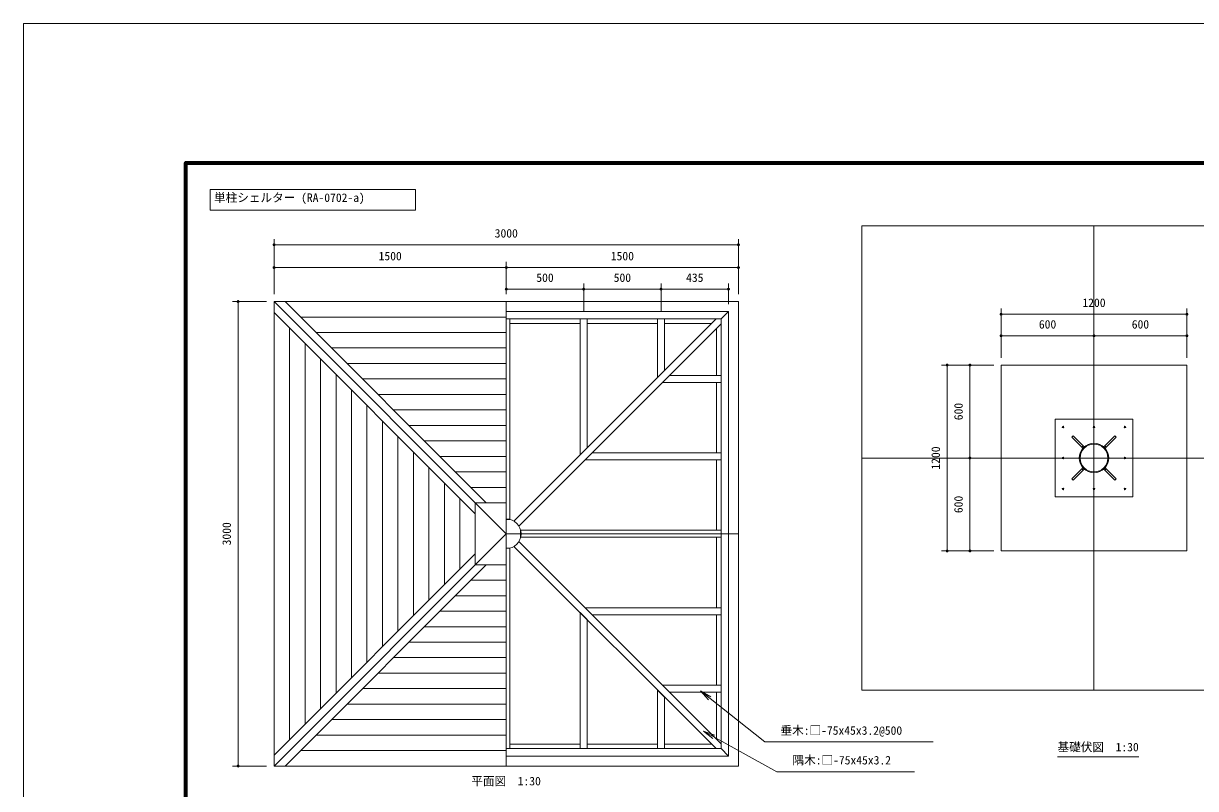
# Model space of a CAD drawing. Units: millimetres at full size, sheet at 1:30. Extents: x -600 to 13200, y -450 to 9360.
# Drawn here: x -600 to 6972, y 4419 to 9360 of the extents above; entities that cross this region are included whole.
import ezdxf
from ezdxf.enums import TextEntityAlignment as Align

# ---------------------------------------------------------------- set-up
doc = ezdxf.new("R2010")
doc.units = ezdxf.units.MM
doc.header["$LTSCALE"] = 30
for name, color, linetype, lineweight in [('D-STR', 1, 'Continuous', 13), ('D-STR-DIM', 7, 'Continuous', 13), ('D-STR-HTXT', 7, 'Continuous', 13), ('D-STR-TXT', 7, 'Continuous', 13), ('D-TTL', 7, 'Continuous', 70), ('D-TTL-FRAM', 7, 'Continuous', 13), ('V-nasSTD', 5, 'Continuous', 13)]:
    doc.layers.add(name, color=color, linetype=linetype, lineweight=lineweight)
doc.styles.add('ＭＳ ゴシック', font='')
doc.styles.get('ＭＳ ゴシック').set_extended_font_data('MS Gothic')

# ---------------------------------------------------------------- blocks, each defined once
blk = doc.blocks.new('filled_dot')
at = {"color": 0, "linetype": 'Continuous', "lineweight": -2, "const_width": 1.25}
blk.add_lwpolyline([(-0.625, 0, 1), (0.625, 0, 1)], format="xyb", close=True, dxfattribs=at)
blk = doc.blocks.new('open_arrow')
at = {"color": 0, "linetype": 'Continuous', "lineweight": -2}
blk.add_lwpolyline([(7.5, 1.25), (0, 0), (7.5, -1.25)], dxfattribs=at)

msp = doc.modelspace()

# ---------------------------------------------------------------- linework, layer by layer
at = {"layer": 'D-STR'}
for p, q in [((6316.04, 5053.52), (6316.04, 8053.52)), ((1019.25, 7564.06), (2519.25, 6064.06)), ((1089.96, 7564.06), (2389.96, 6264.06)), ((2519.25, 4564.06), (2519.25, 7564.06)), ((3954.6, 7499.41), (2519.25, 7499.41)), ((3954.6, 7499.41), (3906.7, 7451.52)), ((3954.6, 4628.72), (3954.6, 7499.41)), ((1019.25, 7493.35), (2319.25, 6193.35)), ((2519.25, 7464.06), (1189.96, 7464.06)), ((3906.7, 7451.52), (2519.25, 7451.52)), ((2541.75, 7422.79), (2996.75, 7422.79)), ((3874.88, 7451.52), (2568.86, 6145.49)), ((3041.75, 7422.79), (3496.75, 7422.79)), ((3541.75, 7422.79), (3846.15, 7422.79)), ((3906.7, 4676.61), (3906.7, 7451.52)), ((1119.25, 4734.78), (1119.25, 7393.35)), ((1289.96, 7364.06), (2519.25, 7364.06)), ((3906.7, 7419.7), (2600.68, 6113.67)), ((3877.97, 7086.56), (3877.97, 7390.97)), ((1219.25, 4834.78), (1219.25, 7293.35)), ((2519.25, 7264.06), (1389.96, 7264.06)), ((1319.25, 4934.78), (1319.25, 7193.35)), ((1489.96, 7164.06), (2519.25, 7164.06)), ((1419.25, 5034.78), (1419.25, 7093.35)), ((2519.25, 7064.06), (1589.96, 7064.06)), ((1519.25, 5134.78), (1519.25, 6993.35)), ((3877.97, 6586.56), (3877.97, 7041.56)), ((1619.25, 5234.78), (1619.25, 6893.35)), ((1689.96, 6964.06), (2519.25, 6964.06)), ((2519.25, 6864.06), (1789.96, 6864.06)), ((1719.25, 5334.78), (1719.25, 6793.35)), ((1889.96, 6764.06), (2519.25, 6764.06)), ((1819.25, 5434.78), (1819.25, 6693.35)), ((2519.25, 6664.06), (1989.96, 6664.06)), ((1919.25, 5534.78), (1919.25, 6593.35)), ((6237.31, 6623.77), (6245.79, 6632.26)), ((6386.29, 6632.26), (6394.78, 6623.77)), ((2089.96, 6564.06), (2519.25, 6564.06)), ((3877.97, 6086.56), (3877.97, 6541.56)), ((4816.04, 6553.52), (7816.04, 6553.52)), ((2019.25, 5634.78), (2019.25, 6493.35)), ((2519.25, 6464.06), (2189.96, 6464.06)), ((6245.79, 6474.79), (6237.31, 6483.27)), ((6394.78, 6483.27), (6386.29, 6474.79)), ((2119.25, 5734.78), (2119.25, 6393.35)), ((2289.96, 6364.06), (2519.25, 6364.06)), ((2219.25, 5834.78), (2219.25, 6293.35)), ((2519.25, 6134.78), (2519.25, 5993.35)), ((2519.25, 6064.06), (1019.25, 4564.06)), ((2519.25, 6064.06), (2572.28, 6064.06)), ((2519.25, 6064.06), (4019.25, 6064.06)), ((3874.88, 4676.61), (2568.86, 5982.64)), ((3906.7, 4708.43), (2600.68, 6014.46)), ((3877.97, 6041.56), (3877.97, 5586.56)), ((2319.25, 5934.78), (1019.25, 4634.78)), ((2389.96, 5864.06), (1089.96, 4564.06)), ((2289.96, 5764.06), (2519.25, 5764.06)), ((2519.25, 5664.06), (2189.96, 5664.06)), ((2089.96, 5564.06), (2519.25, 5564.06)), ((3877.97, 5541.56), (3877.97, 5086.56)), ((2519.25, 5464.06), (1989.96, 5464.06)), ((1889.96, 5364.06), (2519.25, 5364.06)), ((2519.25, 5264.06), (1789.96, 5264.06)), ((1689.96, 5164.06), (2519.25, 5164.06)), ((2519.25, 5064.06), (1589.96, 5064.06)), ((3877.97, 5041.56), (3877.97, 4737.16)), ((1489.96, 4964.06), (2519.25, 4964.06)), ((2519.25, 4864.06), (1389.96, 4864.06)), ((1289.96, 4764.06), (2519.25, 4764.06)), ((2541.75, 4705.34), (2996.75, 4705.34)), ((3041.75, 4705.34), (3496.75, 4705.34)), ((3541.75, 4705.34), (3846.15, 4705.34)), ((2519.25, 4664.06), (1189.96, 4664.06)), ((3906.7, 4676.61), (2519.25, 4676.61)), ((3954.6, 4628.72), (2519.25, 4628.72)), ((3954.6, 4628.72), (3906.7, 4676.61))]:
    msp.add_line(p, q, dxfattribs=at)
for points in [[(6316.04, 8053.52), (4816.04, 8053.52), (4816.04, 5053.52), (6316.04, 5053.52)], [(6316.04, 8053.52), (7816.04, 8053.52), (7816.04, 5053.52), (6316.04, 5053.52)], [(2519.25, 7564.06), (1019.25, 7564.06), (1019.25, 4564.06), (2519.25, 4564.06)], [(2519.25, 7564.06), (4019.25, 7564.06), (4019.25, 4564.06), (2519.25, 4564.06)], [(2519.25, 6156.72), (2541.75, 6156.72), (2541.75, 7451.52), (2519.25, 7451.52)], [(2519.25, 5864.06), (2319.25, 5864.06), (2319.25, 6264.06), (2519.25, 6264.06)], [(2519.25, 5971.41), (2541.75, 5971.41), (2541.75, 4676.61), (2519.25, 4676.61)]]:
    msp.add_lwpolyline(points, dxfattribs=at)
for points in [[(3041.75, 6618.38), (3041.75, 7451.52), (2996.75, 7451.52), (2996.75, 6573.38)], [(3541.75, 7118.38), (3541.75, 7451.52), (3496.75, 7451.52), (3496.75, 7073.38)], [(5716.04, 7153.52), (6916.04, 7153.52), (6916.04, 5953.52), (5716.04, 5953.52)], [(3573.57, 7086.56), (3906.7, 7086.56), (3906.7, 7041.56), (3528.57, 7041.56)], [(6066.04, 6303.52), (6566.04, 6303.52), (6566.04, 6803.52), (6066.04, 6803.52)], [(6244.38, 6616.7), (6173.67, 6687.41), (6182.15, 6695.9), (6252.86, 6625.19)], [(6379.22, 6625.19), (6449.93, 6695.9), (6458.42, 6687.41), (6387.71, 6616.7)], [(3073.57, 6586.56), (3906.7, 6586.56), (3906.7, 6541.56), (3028.57, 6541.56)], [(6252.86, 6481.86), (6182.15, 6411.15), (6173.67, 6419.63), (6244.38, 6490.34)], [(6387.71, 6490.34), (6458.42, 6419.63), (6449.93, 6411.15), (6379.22, 6481.86)], [(2611.91, 6086.56), (3906.7, 6086.56), (3906.7, 6041.56), (2611.91, 6041.56)], [(2611.91, 6041.56), (3906.7, 6041.56), (3906.7, 6086.56), (2611.91, 6086.56)], [(3041.75, 5509.75), (3041.75, 4676.61), (2996.75, 4676.61), (2996.75, 5554.75)], [(3073.57, 5541.56), (3906.7, 5541.56), (3906.7, 5586.56), (3028.57, 5586.56)], [(3573.57, 5041.56), (3906.7, 5041.56), (3906.7, 5086.56), (3528.57, 5086.56)], [(3541.75, 5009.75), (3541.75, 4676.61), (3496.75, 4676.61), (3496.75, 5054.75)]]:
    msp.add_lwpolyline(points, close=True, dxfattribs=at)
for centre, radius in [((6116.04, 6753.52), 5.4), ((6316.04, 6753.52), 5.4), ((6516.04, 6753.52), 5.4), ((6316.04, 6553.52), 95.35), ((6316.04, 6553.52), 90.05), ((6116.04, 6553.52), 5.4), ((6516.04, 6553.52), 5.4), ((6116.04, 6353.52), 5.4), ((6316.04, 6353.52), 5.4), ((6516.04, 6353.52), 5.4)]:
    msp.add_circle(centre, radius, dxfattribs=at)
msp.add_arc((2519.25, 6064.06), 95.35, 270, 90, dxfattribs=at)
at = {"layer": 'D-STR-DIM'}
for p, q in [((1019.25, 7612.06), (1019.25, 7966.6)), ((4019.25, 7612.06), (4019.25, 7966.6)), ((1019.25, 7930.6), (4019.25, 7930.6)), ((1019.25, 7612.06), (1019.25, 7819.61)), ((2519.25, 7612.06), (2519.25, 7819.61)), ((2519.25, 7612.06), (2519.25, 7819.61)), ((4019.25, 7612.06), (4019.25, 7819.61)), ((1019.25, 7783.61), (2519.25, 7783.61)), ((2519.25, 7783.61), (4019.25, 7783.61)), ((2519.25, 7612.06), (2519.25, 7680.06)), ((3019.25, 7499.52), (3019.25, 7680.06)), ((3019.25, 7499.52), (3019.25, 7680.06)), ((3519.25, 7499.52), (3519.25, 7680.06)), ((3519.25, 7499.52), (3519.25, 7680.06)), ((3954.6, 7547.41), (3954.6, 7680.06)), ((2519.25, 7644.06), (3019.25, 7644.06)), ((3019.25, 7644.06), (3519.25, 7644.06)), ((3519.25, 7644.06), (3954.6, 7644.06)), ((971.25, 7564.06), (750.84, 7564.06)), ((786.84, 7564.06), (786.84, 4564.06)), ((5716.04, 7201.52), (5716.04, 7518.25)), ((6916.04, 7201.52), (6916.04, 7518.25)), ((5716.04, 7482.25), (6916.04, 7482.25)), ((5716.04, 7201.52), (5716.04, 7378.79)), ((6316.04, 7201.52), (6316.04, 7378.79)), ((6316.04, 7201.52), (6316.04, 7378.79)), ((6916.04, 7201.52), (6916.04, 7378.79)), ((5716.04, 7342.79), (6316.04, 7342.79)), ((6316.04, 7342.79), (6916.04, 7342.79)), ((5668.04, 7153.52), (5331.44, 7153.52)), ((5367.44, 7153.52), (5367.44, 5953.52)), ((5668.04, 7153.52), (5478.49, 7153.52)), ((5514.49, 7153.52), (5514.49, 6553.52)), ((5668.04, 6553.52), (5478.49, 6553.52)), ((5668.04, 6553.52), (5478.49, 6553.52)), ((5514.49, 6553.52), (5514.49, 5953.52)), ((5668.04, 5953.52), (5331.44, 5953.52)), ((5668.04, 5953.52), (5478.49, 5953.52)), ((971.25, 4564.06), (750.84, 4564.06))]:
    msp.add_line(p, q, dxfattribs=at)
at = {"layer": 'D-STR-HTXT'}
for points in [[(3774.99, 5049.06), (4189.11, 4719.45), (4264.11, 4719.45), (5277.57, 4719.45)], [(3794.31, 4790.01), (4266.57, 4527.78), (4341.57, 4527.78), (5157.05, 4527.78)]]:
    msp.add_lwpolyline(points, dxfattribs=at)
at = {"layer": 'D-STR-TXT'}
msp.add_line((6080.6, 4624.14), (6605.6, 4624.14), dxfattribs=at)
at = {"layer": 'D-TTL'}
msp.add_lwpolyline([(450, 450), (450, 8460), (12150, 8460), (12150, 450)], close=True, dxfattribs=at)
at = {"layer": 'D-TTL-FRAM', "color": 2}
msp.add_lwpolyline([(605.94, 8287.88), (1931.82, 8287.88), (1931.82, 8154.09), (605.94, 8154.09)], close=True, dxfattribs=at)
at = {"layer": 'V-nasSTD'}
msp.add_lwpolyline([(-600, -450), (-600, 9360), (13200, 9360), (13200, -450)], close=True, dxfattribs=at)

# ---------------------------------------------------------------- block references
at = {"layer": 'D-STR-DIM', "xscale": 7.5, "yscale": 7.5}
for p in [(1019.25, 7930.6), (1019.25, 7783.61), (2519.25, 7783.61), (2519.25, 7644.06), (3019.25, 7644.06), (3519.25, 7644.06), (5716.04, 7482.25), (5716.04, 7342.79), (6316.04, 7342.79)]:
    msp.add_blockref('filled_dot', p, dxfattribs=at)
for p, rotation in [((4019.25, 7930.6), 180), ((2519.25, 7783.61), 180), ((4019.25, 7783.61), 180), ((3019.25, 7644.06), 180), ((3519.25, 7644.06), 180), ((3954.6, 7644.06), 180), ((786.84, 7564.06), 270), ((6916.04, 7482.25), 180), ((6316.04, 7342.79), 180), ((6916.04, 7342.79), 180), ((5367.44, 7153.52), 270), ((5514.49, 7153.52), 270), ((5514.49, 6553.52), 90), ((5514.49, 6553.52), 270), ((5367.44, 5953.52), 90), ((5514.49, 5953.52), 90), ((786.84, 4564.06), 90)]:
    msp.add_blockref('filled_dot', p, dxfattribs=dict(at, rotation=rotation))
at = {"layer": 'D-STR-HTXT', "xscale": 10, "yscale": 10}
for p, rotation in [((3774.99, 5049.06), 321.5), ((3794.31, 4790.01), 331)]:
    msp.add_blockref('open_arrow', p, dxfattribs=dict(at, rotation=rotation))

# ---------------------------------------------------------------- texts
at = {"layer": 'D-STR-DIM', "style": 'ＭＳ ゴシック'}
for s, p in [('3000', (2519.25, 8032.23)), ('1500', (1769.25, 7885.24)), ('1500', (3269.25, 7885.24)), ('500', (2769.25, 7745.7)), ('500', (3269.25, 7745.7)), ('435', (3736.92, 7745.7)), ('1200', (6316.04, 7583.88)), ('600', (6016.04, 7444.42)), ('600', (6616.04, 7444.42))]:
    msp.add_text(s, height=54.99, dxfattribs=at).set_placement(p, align=Align.TOP_CENTER)
for s, p in [('600', (5412.85, 6853.52)), ('1200', (5265.81, 6553.52)), ('600', (5412.85, 6253.52)), ('3000', (685.2, 6064.06))]:
    msp.add_text(s, height=54.99, rotation=90, dxfattribs=at).set_placement(p, align=Align.TOP_CENTER)
at = {"layer": 'D-STR-HTXT', "style": 'ＭＳ ゴシック'}
for s, p in [('単柱シェルター (RA-0702-a)', (631.38, 8262.4)), ('垂木:□-75x45x3.2@500', (4290.75, 4821.08)), ('隅木:□-75x45x3.2', (4368.2, 4629.41))]:
    msp.add_text(s, height=54.99, dxfattribs=at).set_placement(p, align=Align.TOP_LEFT)
at = {"layer": 'D-STR-TXT', "style": 'ＭＳ ゴシック'}
for s, p in [('基礎伏図\u30001:30', (6080.6, 4714.14)), ('平面図\u30001:30', (2293.05, 4494.26))]:
    msp.add_text(s, height=54.99, dxfattribs=at).set_placement(p, align=Align.TOP_LEFT)

doc.saveas('drawing.dxf')
